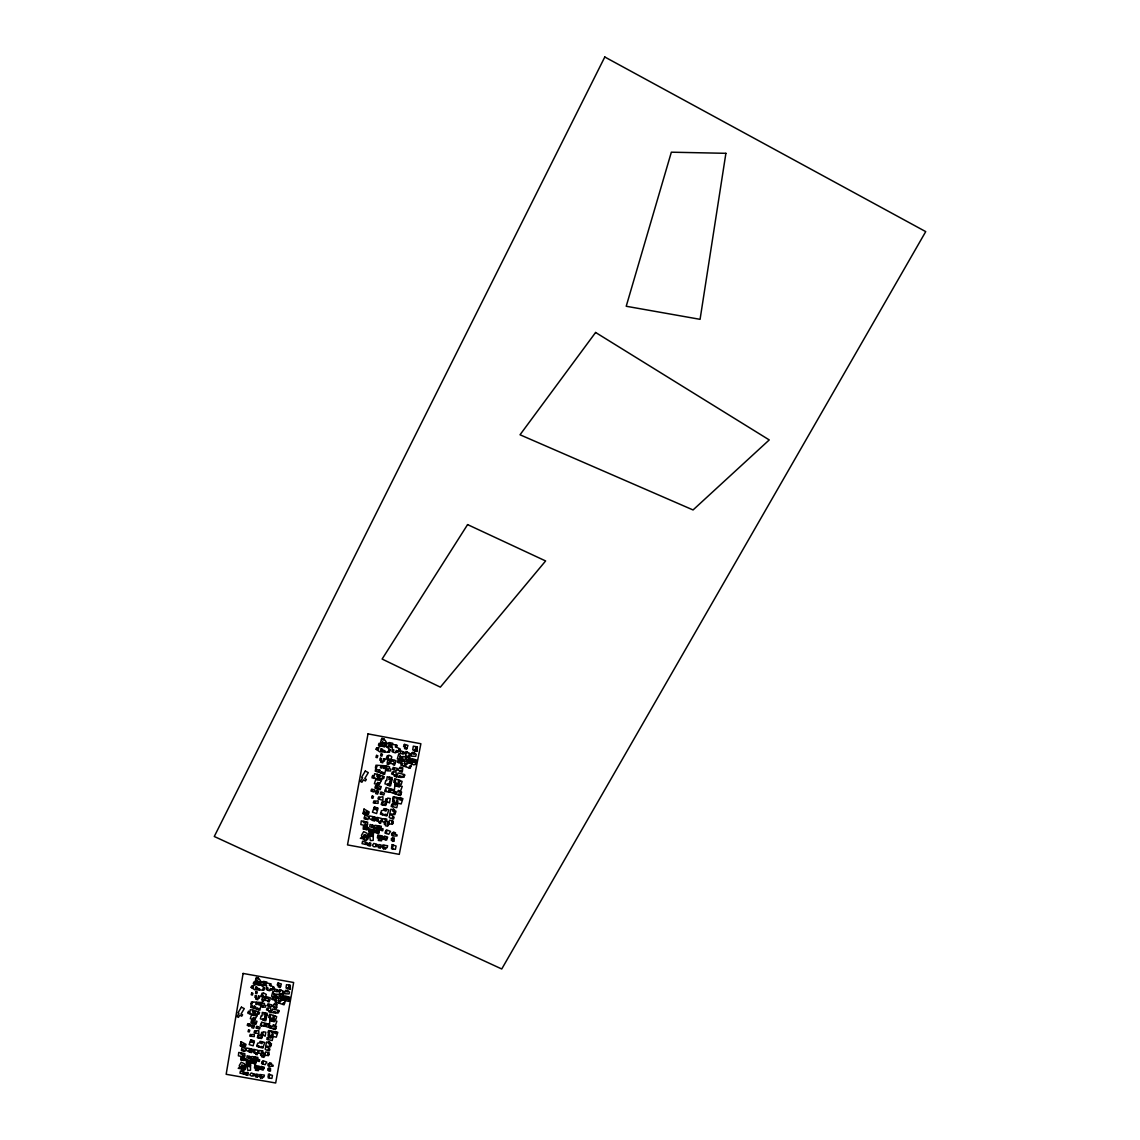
<?xml version="1.0" encoding="UTF-8"?>
<svg xmlns="http://www.w3.org/2000/svg" width="1140" height="1140" viewBox="0 0 1140 1140"><rect width="100%" height="100%" fill="white"/><g stroke="black" fill="none" stroke-linecap="round" stroke-linejoin="round"><path stroke-width="1.5" d="M269.767 1030.902L269.225 1032.64L268.014 1032.298L268.57 1030.574L277.832 1032.313L276.293 1037.172L268.057 1035.348L268.627 1032.469M417.326 746.957L417.226 751.289L414.248 750.818L412.737 749.75L413.321 746.159L417.326 746.957L416.684 748.909L415.416 748.538L416.057 746.586M394.483 797.102L393.856 799.012L392.602 798.641L393.229 796.732L402.919 798.627L401.166 803.971L392.559 801.99L393.229 798.827M268.256 1076.103L268.185 1077.884L271.89 1078.426L272.446 1075.405L268.342 1074.08L269.411 1077.97M269.168 1065.629L269.254 1063.834L268.014 1063.734L267.943 1065.53L269.111 1066.327L273.073 1066.214L273.144 1065.302L269.197 1063.634L269.653 1062.637L271.562 1063.378L271.106 1064.375M269.567 1074.165L269.496 1075.96L268.27 1075.861M264.637 1020.585L264.964 1019.545L262.969 1018.96L262.627 1020.001L265.791 1020.713L267.188 1013.303L262.286 1012.406L262.058 1015.925L261.103 1015.84L260.376 1018.861L262.827 1019.417M244.73 1056.01L244.844 1053.659L238.73 1052.448L238.374 1055.825L244.331 1057.022L244.73 1056.01L242.777 1055.341L242.378 1056.338M261.089 1067.596L261.16 1066.327L264.209 1067.24L263.269 1069.99L259.322 1068.949L259.906 1067.254L261.089 1067.596L260.519 1069.306M391.661 846.806L391.533 848.773L395.423 849.357L396.079 846.037L391.804 844.583L392.83 848.873M392.915 835.292L393.043 833.312L391.747 833.212L391.618 835.193L392.83 836.062L396.991 835.933L397.091 834.922L392.986 833.098L393.485 832.015L395.48 832.813L394.982 833.896M393.101 844.683L392.972 846.649L391.676 846.55M265.079 1055.127L268.484 1055.654L269.225 1052.847L265.691 1051.935L265.136 1053.488L262.685 1052.719L262.969 1050.938L259.208 1050.496L258.566 1053.146L262.129 1053.873L261.772 1056.88L263.967 1057.393L264.323 1055.925M389.367 785.745L389.738 784.591L387.657 783.964L387.272 785.104L390.578 785.873L392.245 777.722L387.116 776.753L386.788 780.629L385.776 780.529L384.935 783.864L387.486 784.477M367.493 824.761L367.678 822.168L361.295 820.857L360.824 824.576L367.051 825.873L367.493 824.761L365.47 824.035L365.014 825.132M269.624 1000.222L268.427 999.88L267.871 1001.633L269.083 1001.975L270.38 997.814L265.848 996.702L262.342 997.557L262.086 1001.162L263.34 1001.276L263.468 999.438L262.214 999.324M254.719 1066.199L254.776 1065.458L259.208 1066.199L258.481 1070.631L255.417 1070.289L255.944 1066.399L254.719 1066.199L254.434 1067.966L255.659 1068.166M384.365 837.473L384.479 836.076L387.643 837.073L386.603 840.094L382.484 838.969L383.126 837.088L384.365 837.473L383.71 839.354M388.897 823.764L392.459 824.32L393.314 821.227L389.638 820.23L389.011 821.94L386.446 821.099L386.788 819.147L382.841 818.663L382.114 821.584L385.833 822.382L385.363 825.673L387.671 826.244L388.084 824.619M395.167 763.315L393.899 762.945L393.286 764.883L394.54 765.254L396.022 760.665L391.291 759.44L387.586 760.409L387.215 764.37L388.526 764.498L388.712 762.475L387.401 762.347M243.575 1072.085L240.426 1070.959L239.97 1073.168L244.445 1074.08L244.787 1072.327L243.575 1072.085L243.233 1073.837M377.711 835.948L377.796 835.135L382.442 835.948L381.544 840.821L378.338 840.451L378.993 836.176L377.711 835.948L377.368 837.9L378.651 838.114M250.985 1007.233L259.877 1010.211L260.576 1006.748L265.278 1007.19L265.777 1005.509L264.01 1005.038L264.466 1003.485L260.618 1002.445L251.37 1001.918L250.985 1007.233L252.196 1007.575L252.738 1005.822L251.541 1005.48M245.528 1067.824L244.445 1063.734L241.238 1062.252L239.272 1065.53L239.785 1067.838L238.217 1068.322L242.165 1068.907L241.979 1070.104L243.874 1070.417L244.302 1067.61L245.528 1067.824L245.257 1069.577L244.031 1069.377M276.692 1007.318L277.02 1004.312L274.541 1003.613L272.375 1006.278L276.35 1008.373L276.692 1007.318L274.697 1006.734L274.355 1007.789M365.855 842.446L362.577 841.206L362.036 843.643L366.709 844.626L367.123 842.702L365.855 842.446L365.441 844.37M255.83 1075.79L256.044 1074.037L258.196 1074.464L257.512 1077.343L255.531 1076.815L255.83 1075.79L257.825 1076.317M375.388 771.082L384.636 774.331L385.477 770.526L390.407 770.996L390.963 769.144L389.125 768.631L389.652 766.921L385.634 765.795L375.929 765.225L375.388 771.082L376.642 771.452L377.269 769.514L376.015 769.144M368.021 837.743L366.98 833.255L363.674 831.63L361.508 835.235L361.993 837.786L360.34 838.313L364.458 838.955L364.23 840.265L366.211 840.607L366.738 837.529L368.021 837.743L367.678 839.696L366.41 839.468M402.392 771.125L402.819 767.804L400.24 767.035L397.889 769.985L402.007 772.279L402.392 771.125L400.311 770.483L399.926 771.638M248.263 1012.363L248.42 1011.251L250.045 1011.508L250.316 1009.613L254.191 1010.496L253.123 1014.101L247.936 1013.417L248.263 1012.363L250.273 1012.947L249.931 1014.002M270.08 989.62L272.104 990.218L272.432 989.149L270.422 988.565L269.938 990.689L268.527 990.475L266.333 989.463L266.66 985.658L260.405 984.789L259.706 983.592L260.576 980.77L258.381 978.035L256.358 977.436L254.918 982.181L253.736 982.11L253.28 983.806L256.172 984.533L251.541 986.356L251.199 987.411L254.705 989.762L263.91 990.161L264.637 987.867L260.405 984.789M285.67 999.167L284.102 1004.796L275.082 1001.875L275.88 998.626L278.83 998.084L278.459 1000.493L281.195 1000.92L281.381 999.737L288.847 1001.39L289.873 997.258L285.356 995.961L284.459 998.825L285.67 999.167L286.226 997.415L285.014 997.073M378.623 846.493L378.893 844.569L381.145 845.025L380.347 848.203L378.28 847.619L378.623 846.493L380.703 847.077M241.452 1066.741L241.737 1064.974L242.948 1065.173L242.678 1066.94L240.597 1066.641L240.326 1068.408L241.552 1068.608L241.822 1066.841M244.559 1058.39L244.288 1060.157L245.499 1060.357L245.784 1058.59L240.882 1057.322L240.711 1059.986L245.499 1060.357M246.14 1064.461L245.855 1066.228L247.081 1066.427L247.808 1070.431L250.529 1070.204L250.501 1064.275L246.283 1063.734L247.352 1064.66L247.081 1066.427M249.518 1048.629L249.233 1050.396L250.458 1050.61L250.743 1048.829L246.611 1048.002L246.012 1050.225L248.548 1051.536L249.033 1050.695L249.461 1052.063L251.441 1052.648L252.239 1049.413L250.743 1048.829M254.633 1052.804L253.408 1052.605L253.921 1049.341L257.996 1050.325L257.17 1054.799L254.633 1052.804L254.918 1051.023L253.693 1050.823M254.477 1063.905L254.747 1062.138L255.973 1062.338L255.702 1064.105L252.667 1063.207L253.892 1059.687L251.584 1058.191L251.912 1056.524L257.868 1057.379L257.44 1060.67L255.274 1060.385L255.545 1058.604L256.771 1058.818L256.5 1060.585M255.944 1054.6L256.229 1052.819L257.455 1053.018M260.903 1053.673L260.618 1055.455L261.844 1055.654M261.744 1050.738L261.459 1052.505L262.685 1052.719M372.381 776.739L372.58 775.499L374.276 775.784L374.604 773.69L378.665 774.673L377.454 778.634L372.011 777.879L372.381 776.739L374.476 777.366L374.091 778.52M412.039 762.133L410.243 768.317L400.853 765.125L401.779 761.548L404.899 760.936L404.444 763.586L407.308 764.071L407.522 762.76L411.825 763.472L413.165 764.798L415.33 764.569L416.528 760.01L411.811 758.599L410.785 761.748L412.039 762.133L412.68 760.195L411.426 759.81M268.014 1052.648L267.729 1054.415L268.94 1054.628M395.936 751.645L398.031 752.286L398.416 751.118L396.321 750.476L395.751 752.813L394.283 752.585L391.989 751.488L392.431 747.284L385.89 746.33L385.192 745.033L386.189 741.912L383.938 738.905L381.843 738.25L380.204 743.48L378.95 743.408L378.437 745.275L381.444 746.073L378.922 746.899L378.651 747.997L376.528 748.082L376.143 749.251L379.762 751.844L389.424 752.257L390.251 749.721L385.89 746.33M246.967 1073.21L247.109 1072.327L248.335 1072.811L247.893 1075.362L245.413 1074.721L245.756 1072.968L246.967 1073.21L246.625 1074.963M363.774 836.575L364.102 834.623L365.384 834.851L365.057 836.789L362.876 836.475L362.534 838.413L363.817 838.627L364.144 836.689M367.251 827.384L366.909 829.322L368.192 829.549L368.534 827.597L363.418 826.215L363.176 829.136L368.192 829.549M368.747 834.053L368.405 836.005L369.688 836.219L370.343 840.607L373.207 840.365L373.336 833.839L368.918 833.255L370.03 834.281L369.688 836.219M372.723 816.625L372.381 818.591L373.664 818.805L374.005 816.853L369.688 815.955L369.004 818.392L371.626 819.845L372.167 818.905L372.566 820.415L374.647 821.042L375.573 817.494L374.005 816.853M377.995 821.213L376.713 821L377.34 817.423L381.587 818.491L380.603 823.408L377.995 821.213L378.338 819.261L377.055 819.047M377.525 833.426L378.067 829.649L376.784 829.435L376.442 831.388L379.136 831.701L378.793 833.639L375.644 832.67L377.026 828.794L374.632 827.156L375.031 825.317L381.259 826.244L380.717 829.863L378.452 829.549L378.793 827.597L380.076 827.825L379.734 829.777M379.321 823.18L379.663 821.227L380.945 821.441M384.551 822.168L384.209 824.12L385.491 824.334M385.505 818.919L385.163 820.885L386.446 821.099M392.032 821.014L391.69 822.966L392.972 823.194M369.389 843.671L369.559 842.702L370.828 843.23L370.301 846.037L367.707 845.339L368.12 843.415L369.389 843.671L368.975 845.595M252.154 1025.815L251.797 1027.696L253.65 1028.18L254.491 1025.344L252.496 1024.774L252.154 1025.815L254.149 1026.385M269.425 1010.966L266.504 1009.869L267.059 1008.116L270.565 1007.917L270.95 1010.439L272.033 1010.781L272.674 1008.986L278.887 1010.468L278.474 1012.861L275.41 1013.018L269.083 1012.021L269.425 1010.966L271.42 1011.551L271.092 1012.605M253.052 1075.519L253.393 1073.78L251.213 1072.968L249.745 1074.806L251.456 1076.074L254.263 1075.761L254.605 1074.008L253.393 1073.78M260.447 1077.841L259.735 1074.478L264.394 1075.12L263.995 1076.844L260.675 1076.787L260.447 1077.841L262.471 1078.24L262.685 1077.2M260.946 1074.721L260.59 1076.459L259.379 1076.231M376.115 791.531L375.687 793.611L377.625 794.124L378.58 791.018L376.499 790.376L376.115 791.531L378.195 792.158M394.654 775.143L391.618 773.946L392.245 772.008L395.936 771.794L396.278 774.559L397.404 774.944L398.131 772.963L404.615 774.587L404.116 777.209L400.895 777.409L394.269 776.297L394.654 775.143L396.749 775.784L396.364 776.939M375.701 846.208L376.115 844.284L373.849 843.401L372.267 845.424L374.02 846.806L376.97 846.464L377.383 844.54L376.115 844.284M383.425 848.73L382.342 846.963L382.755 845.039L387.628 845.738L387.173 847.633L383.681 847.59L383.425 848.73L385.534 849.172L385.79 848.032M384.023 845.296L383.61 847.219L382.342 846.963M241.623 1049.498L241.395 1050.553L245.014 1051.322L245.642 1048.458L241.979 1047.375L241.623 1049.498L243.647 1049.926L243.418 1050.995M269.254 1015.726L269.61 1014.173L276.664 1016.623L275.923 1019.331L268.698 1017.479L269.254 1015.726L270.451 1016.068L269.909 1017.821M253.892 1042.687L253.166 1045.822L249.161 1044.582L250.8 1039.865L254.434 1040.963L253.892 1042.687L252.695 1042.345L253.237 1040.62M364.415 817.608L364.144 818.777L367.921 819.617L368.662 816.454L364.843 815.271L364.415 817.608L366.524 818.078L366.253 819.247M266.048 1024.547L265.606 1026.399L275.438 1029.562L276.464 1026.399L275.196 1026L276.892 1021.212L269.909 1019.018L269.539 1024.475L266.375 1023.506L266.048 1024.547L268.043 1025.131L268.37 1024.091M394.355 780.387L394.768 778.677L402.107 781.356L401.266 784.348L393.728 782.311L394.355 780.387L395.608 780.772L394.982 782.696M377.482 810.098L376.628 813.547L372.452 812.193L374.305 806.992L378.095 808.189L377.482 810.098L376.228 809.728L376.841 807.818M390.735 790.106L390.222 792.143L400.468 795.606L401.636 792.115L400.311 791.687L402.235 786.415L394.953 784.006L394.411 790.02L391.12 788.951L390.735 790.106L392.816 790.732L393.2 789.593M249.09 1058.162L249.575 1056.438L250.772 1056.752L250.287 1058.476L246.924 1057.863L247.181 1055.768L249.575 1056.438M257.084 1045.337L257.697 1043.2L259.578 1042.858L260.02 1041.333L264.694 1042.516L262.898 1048.059L256.742 1046.378L257.084 1045.337L259.065 1045.922L258.737 1046.947M372.011 827.127L372.58 825.218L373.82 825.56L373.264 827.469L369.745 826.799L370.072 824.491L372.58 825.218M380.76 813.005L381.472 810.64L383.453 810.269L383.952 808.588L388.826 809.885L386.788 815.984L380.375 814.145L380.76 813.005L382.826 813.632L382.456 814.772M252.581 1002.26L252.04 1004.027L250.829 1003.685M273.002 986.642L270.622 985.715L271.178 983.948L267.088 983.065L266.817 982.024L263.596 981.383L261.459 982.167L260.918 983.934L259.706 983.592M252.994 1010.154L252.453 1011.907L253.65 1012.249L254.191 1010.496M248.435 1025.729L248.976 1023.991L250.857 1024.347L250.273 1026.242L247.238 1025.387L247.779 1023.649L248.976 1023.991M254.348 1012.634L254.89 1010.881L256.101 1011.223L259.564 1012.334L259.022 1014.087L257.825 1013.745L257.113 1015.256L253.807 1014.301L256.101 1011.223M252.125 1022.979L252.667 1021.226L251.47 1020.884M262.699 989.819L263.255 988.052L264.466 988.409M261.459 994.978L262.001 993.225L263.212 993.567L260.903 996.346L265.577 996.673L266.304 994.451L263.368 992.84L263.141 993.539M264.523 984.989L265.064 983.222L266.276 983.564L265.72 985.331M250.9 1036.445L251.441 1034.707L254.306 1034.251L254.306 1036.602L249.703 1036.103L250.244 1034.365L251.441 1034.707M257.825 1013.745L258.367 1011.992M267.544 989.819L268.099 988.052L266.888 987.696M269.966 983.606L269.425 985.373L270.622 985.715M255.274 1032.826L255.816 1031.087L258.752 1030.532L258.865 1033.838L254.078 1032.484L254.619 1030.745L255.816 1031.087M257.269 1028.351L257.811 1026.613L260.091 1027.297L259.564 1029.007L256.072 1028.009L256.614 1026.271L257.811 1026.613M260.861 1023.848L260.319 1025.587L264.893 1026.356L265.82 1023.406L261.516 1022.096L261.516 1025.929M258.495 1037.998L261.63 1038.497L262.841 1035.006L258.067 1035.177L257.298 1037.671L258.495 1037.998L259.036 1036.274L257.839 1035.932M268.498 1006.022L269.04 1004.269L271.719 1004.825L271.106 1006.763L267.287 1005.68L267.843 1003.927L269.04 1004.269M267.715 1010.211L268.256 1008.458M263.682 1026.014L264.238 1024.276L265.435 1024.618M260.433 1038.155L260.974 1036.417L262.171 1036.759M277.79 983.236L277.234 985.003L278.445 985.345L278.231 986.87L280.24 987.468L281.366 983.991L277.932 982.979L279.001 983.578L278.445 985.345M272.916 999.566L273.472 997.799L275.381 997.771L274.669 1000.065L271.719 999.224L272.261 997.457L273.472 997.799M262.399 1034.365L263.368 1031.814L265.777 1032.199L265.178 1036.203L261.203 1034.037L261.744 1032.298L262.955 1032.64M276.151 991.444L276.707 989.677L274.555 988.822L274.17 991.102L277.362 991.786L277.918 990.033L276.707 989.677M261.359 1041.547L260.818 1043.285L262.015 1043.613L262.556 1041.889M275.267 997.415L275.823 995.648L277.034 995.99L276.478 997.756L271.577 996.189L272.859 991.515L274.099 994.023L279.414 994.465L278.901 997.015L276.478 997.756M279.043 991.23L279.599 989.463L284.173 991.757L282.72 994.351L279.414 993.197L279.043 991.23L280.255 991.572L280.81 989.805M276.293 1002.217L276.849 1000.464L275.638 1000.122M268.698 1027.268L269.24 1025.53L270.451 1025.872L269.895 1027.61M273.557 1015.412L273.002 1017.165L274.213 1017.507L274.754 1015.754M270.251 1027.795L270.793 1026.057L271.99 1026.399L271.448 1028.138M267.358 1037.585L266.817 1039.324L272.204 1040.535L272.902 1037.343L269.225 1036.516L267.358 1037.585L268.555 1037.927L268 1039.666M278.388 1002.701L278.944 1000.934L280.141 1001.29L279.585 1003.043M282.962 991.415L282.406 993.168L283.618 993.524M269.254 1035.69L269.795 1033.952L268.598 1033.624M277.276 1012.519L277.818 1010.767L279.029 1011.109M282.179 996.802L282.734 995.035L283.945 995.391L283.376 997.144L280.226 996.431L280.583 994.593L282.734 995.035M281.851 999.296L282.406 997.543L283.618 997.885L283.062 999.638L280.112 998.897L280.469 997.372L282.406 997.543M271.42 1035.79L271.976 1034.051L273.173 1034.393L272.617 1036.132M268.171 1050.51L268.627 1047.66L265.834 1046.919L265.178 1049.156L266.176 1049.983L269.368 1050.852L269.909 1049.128L268.712 1048.786M268.727 1042.402L266.603 1041.946L265.691 1045.993L269.311 1046.534L269.866 1044.796L271.049 1045.138M282.891 1004.454L283.447 1002.687L284.658 1003.043M289.118 985.06L288.548 986.827L289.76 987.183L290.329 985.402L286.496 984.675L286.026 987.938L290.329 989.335L290.329 985.402M275.353 1031.629L274.797 1033.367L275.994 1033.709L276.55 1031.971M258.381 978.035L258.039 979.089L256.03 978.505M257.298 989.278L257.626 988.209L259.635 988.808L259.307 989.862M255.118 1014.685L255.445 1013.631L257.455 1014.215M253.379 1023.335L256.058 1024.105L256.956 1021.312L251.641 1020.385L250.928 1022.637L253.379 1023.335L253.721 1022.281L255.716 1022.865L255.374 1023.905M262.913 996.93L263.255 995.876L261.245 995.291M266.603 996.973L266.261 998.027L268.27 998.611L268.613 997.557M377.197 765.61L376.57 767.534L375.317 767.163M399.071 748.367L396.606 747.341L397.247 745.389L392.958 744.434L392.702 743.28L389.339 742.582L387.073 743.451L386.446 745.403L385.192 745.033M377.411 774.288L376.799 776.226L378.053 776.597L378.665 774.673M372.21 791.445L372.823 789.521L374.789 789.92L374.12 792.015L370.956 791.075L371.569 789.151L372.823 789.521M378.765 777.01L379.392 775.086L380.646 775.457L384.266 776.682L383.653 778.606L382.385 778.235L381.601 779.902L378.152 778.848L380.646 775.457M376.157 788.395L380.247 789.635L381.273 786.557L375.716 785.56L374.903 788.025L376.157 788.395L376.77 786.486L375.516 786.115M388.17 751.887L388.797 749.935L390.051 750.305M386.716 757.558L387.985 757.943L388.783 755.193L390.764 755.92L391.832 756.974L391.006 759.425L386.104 759.069L387.344 755.62L388.612 756.005M390.208 746.543L390.835 744.591L392.103 744.976L391.462 746.928M382.385 778.235L383.011 776.312M374.504 803.23L375.117 801.32L378.152 800.807L378.081 803.401L373.264 802.859L373.877 800.95L375.117 801.32M393.257 751.859L393.884 749.921L392.63 749.536M395.979 745.019L395.352 746.971L396.606 747.341M379.207 799.24L379.82 797.33L382.912 796.718L382.94 800.351L377.953 798.869L378.566 796.96L379.82 797.33M381.416 794.309L382.043 792.4L384.422 793.141L383.809 795.022L380.176 793.939L380.789 792.029L382.043 792.4M385.306 789.35L384.693 791.274L389.481 792.101L390.536 788.852L386.047 787.412L385.933 791.644M260.903 1047.475L261.245 1046.449L263.226 1047.019M273.415 1012.448L273.757 1011.394L275.752 1011.978L275.41 1013.018M276.55 1004.198L276.208 1005.252L274.198 1004.668M269.225 1036.516L268.897 1037.557L270.878 1038.127L271.22 1037.101M271.648 1031.33L271.32 1032.356L273.315 1032.94L273.643 1031.899M285.884 990.389L285.541 991.444L287.551 992.028L287.893 990.973L285.884 990.389L284.758 991.501L284.772 993.767L289.033 993.909L289.489 992.114L287.893 990.973M273.443 1028.978L273.771 1027.938L275.766 1028.522M287.494 988.907L287.836 987.839L289.845 988.437L289.503 989.491M393.813 769.7L394.44 767.776L397.247 768.374L396.549 770.526L392.559 769.329L393.186 767.391L394.44 767.776M382.442 804.926L385.719 805.467L387.087 801.62L382.071 801.819L381.188 804.555L382.442 804.926L383.054 803.016L381.8 802.645M392.873 774.317L393.5 772.393M388.227 791.73L388.84 789.821L390.094 790.191M384.479 805.097L385.092 803.187L386.346 803.558M404.201 744.591L403.574 746.543L404.828 746.928L404.572 748.595L406.666 749.251L407.949 745.418L404.372 744.32L405.47 744.976L404.828 746.928M398.644 762.589L399.271 760.651L401.28 760.608L400.468 763.13L397.376 762.204L398.017 760.266L399.271 760.651M386.645 800.921L387.728 798.1L390.251 798.527L389.51 802.931L385.391 800.551L386.018 798.641L387.272 799.012M402.263 753.64L402.89 751.702L400.653 750.761L400.183 753.255L403.517 754.024L404.159 752.072L402.89 751.702M385.363 808.83L384.736 810.725L385.99 811.096L386.603 809.201M401.18 760.209L401.807 758.271L403.061 758.642L402.434 760.58L399.655 758.884L397.333 758.87L398.801 753.725L400.397 755.549L400.026 756.476L402.676 757.43L402.905 756.404L405.598 756.96L404.999 759.767L402.434 760.58M405.313 753.398L405.94 751.445L410.685 753.968L409.089 756.832L405.641 755.564L405.313 753.398L406.567 753.768L407.208 751.83M402.107 765.51L402.733 763.572L401.48 763.187M393.457 793.098L394.07 791.189L395.324 791.559L394.697 793.469M398.886 780.045L398.259 781.969L399.513 782.339L400.14 780.415M249.461 1052.063L249.788 1051.037L251.783 1051.607M395.067 793.682L395.694 791.759L396.948 792.129L396.321 794.053M391.761 804.455L391.148 806.365L396.777 807.69L397.589 804.17L393.756 803.273L391.761 804.455L393.015 804.826L392.388 806.735M404.301 766.023L404.928 764.085L406.196 764.47L405.555 766.408M409.431 753.583L408.79 755.535L410.058 755.906M393.813 802.361L394.426 800.451L393.186 800.081M402.862 776.839L403.489 774.915L404.743 775.285M408.448 759.525L409.075 757.587L410.343 757.957L409.702 759.91L406.41 759.126L406.823 757.102L409.075 757.587M408.034 762.275L408.676 760.337L409.93 760.708L409.303 762.646L406.211 761.848L406.638 760.166L408.676 760.337M396.093 802.46L396.706 800.551L397.96 800.921L397.333 802.831M393.072 809.742L390.863 809.243L389.795 813.703L393.585 814.288L394.198 812.378L395.452 812.749M392.274 818.663L392.816 815.527L389.923 814.715L389.168 817.195L390.194 818.093L393.514 819.033L394.126 817.138L392.887 816.767M408.989 767.947L409.616 766.009L410.885 766.394M400.325 797.886L399.698 799.796L400.952 800.166L401.579 798.256M383.938 738.905L383.553 740.074L381.458 739.418M382.499 751.289L382.883 750.12L384.978 750.761L384.593 751.93M379.52 779.261L379.905 778.107L381.986 778.748M377.468 788.794L377.839 787.64L379.934 788.281L379.549 789.422M388.199 759.71L388.583 758.556L386.489 757.915M392.075 759.753L391.69 760.907L393.784 761.548L394.169 760.394M384.722 815.356L385.092 814.216L387.173 814.844M398.815 776.768L399.2 775.613L401.28 776.255L400.895 777.409M402.334 767.676L401.95 768.83L399.855 768.203M393.756 803.273L393.386 804.413L395.452 805.04L395.837 803.899M372.566 820.415L372.951 819.275L375.017 819.917M396.449 797.544L396.065 798.698L398.145 799.325L398.53 798.185M412.509 752.457L412.124 753.625L414.219 754.267L414.604 753.098L412.509 752.457L411.312 753.697L411.269 756.176L415.73 756.333L416.257 754.352L414.604 753.098M398.387 794.965L398.772 793.825L400.853 794.452M414.248 750.818L414.647 749.65L416.741 750.291L416.342 751.46M262.129 1061.896L261.559 1063.591L265.192 1064.675L266.803 1062.067L262.913 1060.656L262.129 1061.896L263.312 1062.252L262.741 1063.948M262.086 1069.634L262.67 1067.938L263.853 1068.294M385.619 831.202L384.964 833.069L388.754 834.252L390.521 831.373L386.474 829.835L385.619 831.202L386.859 831.587L386.203 833.454M385.363 839.71L386.018 837.843L387.244 838.228M241.138 1052.861L240.739 1053.873L242.692 1054.543L243.091 1053.545M363.817 821.313L363.361 822.424L365.399 823.165L365.84 822.054M388.526 764.498L389.281 763.315L393.599 763.914M263.34 1001.276L264.024 1000.207L268.142 1000.763M252.239 1049.413L253.479 1049.612L253.194 1051.394L251.969 1051.194M375.573 817.494L376.856 817.708L376.514 819.66L375.231 819.446M267.102 1015.113L265.905 1014.771L265.363 1016.51L266.56 1016.852M269.311 1046.534L270.508 1046.862L271.505 1043.727L269.824 1043.072M260.248 981.825L261.459 982.167M255.303 1018.134L253.294 1017.55L252.966 1018.604L254.961 1019.189M278.573 985.815L280.583 986.399M251.541 986.356L253.55 986.941L253.208 987.995L251.199 987.411M393.585 814.288L394.825 814.658L395.951 811.196L394.198 810.469M392.117 779.717L390.863 779.347L390.236 781.27L391.49 781.641M385.819 743.081L387.073 743.451M379.62 783.066L377.54 782.439L377.155 783.579L379.235 784.22M404.957 747.427L407.066 748.082M376.528 748.082L378.623 748.723L378.238 749.892L376.143 749.251M255.289 1060.314L255.973 1062.338M378.466 829.478L379.136 831.701M250.672 1059.217L250.672 1060.328L246.682 1059.972L246.311 1062.637L251.356 1063.278L252.168 1059.587L250.672 1059.217M394.212 838.214L394.155 841.235L392.616 841.391L392.63 837.815L394.212 838.214M373.664 828.267L373.621 829.507L369.445 829.108L368.99 832.058L374.262 832.741L375.203 828.68L373.664 828.267M269.126 1068.608L269.026 1071.173L270.493 1071.044L270.479 1068.294L268.969 1067.923L269.054 1070.403L267.815 1070.318L267.9 1068.522L269.126 1068.608M391.49 838.47L391.362 840.451L392.659 840.536L392.787 838.57L391.49 838.47M286.796 998.184L287.28 999.424L286.796 998.184M243.105 1065.843L242.82 1067.624L244.046 1067.824L244.331 1066.057L243.105 1065.843M246.91 1060.342L246.639 1062.11L247.85 1062.309L248.135 1060.542L246.91 1060.342M725.895 153.316L700.074 319.328L626.216 306.261L671.346 152.19L725.895 153.316M247.736 1064.546L247.465 1066.313L248.677 1066.513L248.962 1064.746L247.736 1064.546M249.389 1060.913L249.104 1062.679L250.33 1062.879L250.615 1061.112L249.389 1060.913M249.29 1064.717L249.019 1066.498L250.23 1066.698L250.515 1064.931L249.29 1064.717M253.679 1060.271L253.408 1062.038L254.633 1062.238L254.904 1060.471L253.679 1060.271M254.149 1056.98L253.878 1058.746L255.104 1058.946L255.374 1057.179L254.149 1056.98M256.913 1067.182L256.628 1068.949L257.854 1069.149L258.139 1067.382L256.913 1067.182M258.424 1059.502L258.139 1061.283L259.364 1061.483L259.649 1059.716L258.424 1059.502M263.995 1054.044L263.711 1055.825L264.936 1056.025L265.221 1054.244L263.995 1054.044M413.264 761.05L413.734 762.404L414.091 761.178L413.264 761.05M243.105 973.446L226.162 1074.293L275.68 1083L293.65 982.495L243.105 973.446M365.527 835.591L365.185 837.529L366.467 837.758L366.795 835.805L365.527 835.591M369.674 829.521L369.332 831.473L370.614 831.687L370.956 829.735L369.674 829.521M370.429 834.152L370.087 836.09L371.369 836.318L371.711 834.366L370.429 834.152M372.253 830.148L371.925 832.1L373.193 832.314L373.535 830.362L372.253 830.148M372.053 834.337L371.711 836.29L372.994 836.504L373.336 834.551L372.053 834.337M377.368 825.802L377.026 827.754L378.309 827.982L378.651 826.03L377.368 825.802M379.991 837.031L379.649 838.969L380.931 839.197L381.273 837.245L379.991 837.031M381.786 828.581L381.444 830.533L382.726 830.747L383.069 828.808L381.786 828.581M387.785 822.567L387.443 824.519L388.726 824.733L389.068 822.781L387.785 822.567M368.006 733.889L347.501 844.911L399.271 854.373L420.888 743.736L368.006 733.889M241.053 1041.718L240.269 1045.95L245.299 1046.805L246.012 1044.368L241.053 1041.718M364.031 809.058L363.09 813.703L368.348 814.63L369.161 811.951L364.031 809.058M256.942 1015.826L254.819 1019.659L250.316 1018.718L251.441 1015.099L256.942 1015.826M381.416 780.515L379.064 784.748L374.376 783.722L375.659 779.731L381.416 780.515M251.74 992.983L251.199 994.75L252.396 995.092L252.952 993.339L251.74 992.983M255.488 982.053L254.933 983.82L256.144 984.162L256.7 982.395L255.488 982.053M256.001 987.012L255.46 988.779L256.671 989.121L257.213 987.354L256.001 987.012M256.13 991.601L255.588 993.368L256.785 993.71L257.341 991.957L256.13 991.601M255.431 995.562L254.89 997.329L256.101 997.671L256.642 995.904L255.431 995.562M240.968 1044.026L240.426 1045.751L241.623 1046.092L242.165 1044.368L240.968 1044.026M254.391 1006.178L253.835 1007.931L255.046 1008.273L255.588 1006.52L254.391 1006.178M256.258 1002.488L255.702 1004.24L256.913 1004.582L257.455 1002.83L256.258 1002.488M243.461 1044.496L242.92 1046.221L244.117 1046.563L244.658 1044.839L243.461 1044.496M258.666 996.104L258.125 997.856L259.322 998.198L259.877 996.446L258.666 996.104M248.577 1029.919L248.036 1031.657L249.233 1031.985L249.774 1030.261L248.577 1029.919M263.525 982.238L262.969 984.005L264.181 984.361L264.737 982.58L263.525 982.238M259.008 1002.929L258.466 1004.682L259.663 1005.024L260.219 1003.271L259.008 1002.929M260.761 1002.915L260.205 1004.668L261.416 1005.01L261.958 1003.257L260.761 1002.915M250.985 1040.179L250.444 1041.917L251.641 1042.245L252.182 1040.521L250.985 1040.179M264.551 998.113L264.01 999.88L265.207 1000.222L265.762 998.455L264.551 998.113M264.509 1013.047L263.953 1014.799L265.164 1015.142L265.706 1013.389L264.509 1013.047M273.059 986.984L272.503 988.751L273.714 989.093L274.256 987.326L273.059 986.984M264.908 1016.909L264.352 1018.647L265.563 1018.989L266.105 1017.251L264.908 1016.909M274.355 994.451L273.799 996.203L275.011 996.56L275.567 994.793L274.355 994.451M268.897 1041.86L268.356 1043.585L269.553 1043.927L270.094 1042.202L268.897 1041.86M288.235 997.557L287.665 999.324L288.876 999.666L289.432 997.899L288.235 997.557M257.512 983.72L257.17 984.789L259.193 985.373L259.521 984.319L257.512 983.72M256.087 998.127L255.759 999.181L257.768 999.766L258.096 998.711L256.087 998.127M376.556 755.393L375.944 757.331L377.197 757.701L377.825 755.763L376.556 755.393M380.789 743.337L380.161 745.289L381.43 745.66L382.057 743.707L380.789 743.337M381.202 748.795L380.589 750.747L381.843 751.118L382.47 749.18L381.202 748.795M256.913 1008.059L256.571 1009.1L258.581 1009.684L258.908 1008.644L256.913 1008.059M261.302 1005.081L260.974 1006.135L262.969 1006.72L263.312 1005.665L261.302 1005.081M381.216 753.854L380.589 755.806L381.843 756.176L382.47 754.238L381.216 753.854M380.375 758.214L379.762 760.166L381.017 760.537L381.644 758.599L380.375 758.214M363.86 811.58L363.261 813.49L364.501 813.86L365.114 811.951L363.86 811.58M378.979 769.913L378.366 771.837L379.62 772.222L380.247 770.284L378.979 769.913M381.045 765.838L380.418 767.776L381.686 768.146L382.299 766.208L381.045 765.838M366.467 812.093L365.869 814.003L367.108 814.373L367.721 812.464L366.467 812.093M383.753 758.798L383.14 760.736L384.394 761.121L385.021 759.183L383.753 758.798M372.239 796.048L371.626 797.957L372.88 798.328L373.493 796.418L372.239 796.048M389.239 743.522L388.612 745.475L389.88 745.859L390.507 743.907L389.239 743.522M383.938 766.322L383.311 768.26L384.565 768.631L385.192 766.693L383.938 766.322M385.776 766.294L385.149 768.232L388.384 769.329L387.999 770.483L385.904 769.842L387.03 766.678L385.776 766.294M374.49 807.334L373.877 809.243L375.131 809.614L375.744 807.704L374.49 807.334M389.894 761.007L389.267 762.945L390.521 763.33L391.148 761.392L389.894 761.007M389.438 777.452L388.811 779.375L390.065 779.746L390.692 777.822L389.438 777.452M399.128 748.723L398.487 750.676L399.755 751.046L400.382 749.108L399.128 748.723M270.194 1019.374L269.852 1020.428L271.847 1020.998L272.189 1019.958L270.194 1019.374M272.531 1020.129L272.189 1021.169L274.198 1021.754L274.526 1020.713L272.531 1020.129M273.358 1024.903L273.03 1025.943L275.025 1026.513L275.367 1025.473L273.358 1024.903M389.752 781.698L389.125 783.622L390.379 783.992L391.006 782.069L389.752 781.698M400.282 756.946L399.655 758.884L400.924 759.269L401.551 757.331L400.282 756.946M393.272 809.158L392.645 811.053L393.899 811.423L394.511 809.528L393.272 809.158M382.883 745.175L382.499 746.344L384.593 746.985L384.978 745.817L382.883 745.175M414.789 760.352L414.148 762.29L415.402 762.66L416.043 760.722L414.789 760.352M380.988 761.035L380.618 762.19L382.712 762.831L383.083 761.677L380.988 761.035M381.587 771.965L381.202 773.12L383.297 773.761L383.681 772.606L381.587 771.965M395.238 784.406L394.853 785.56L396.934 786.187L397.319 785.047L395.238 784.406M397.675 785.218L397.29 786.372L399.37 787.013L399.755 785.859L397.675 785.218M398.416 790.476L398.031 791.616L400.111 792.257L400.496 791.117L398.416 790.476M257.013 980.899L256.7 981.754L258.98 982.495L259.549 981.725L257.013 980.899M382.427 742.069L382.085 743.009L384.451 743.822L385.078 742.966L382.427 742.069M242.393 1058.875L241.994 1059.872L243.946 1060.542L244.345 1059.544L242.393 1058.875M364.971 827.911L364.529 829.022L366.553 829.749L366.995 828.652L364.971 827.911M604.798 57L214.277 836.489L501.743 968.986L925.723 231.619L604.798 57M365.327 771.025L361.594 777.266L362.577 777.794L360.397 781.427L361.921 782.254L363.361 779.86L365.427 780.957L366.353 779.404L364.757 778.549L368.305 772.621L365.327 771.025M241.409 1007.162L238.004 1012.833L238.958 1013.303L236.963 1016.609L238.431 1017.365L239.742 1015.184L241.737 1016.196L242.592 1014.785L241.039 1014.002L244.288 1008.615L241.409 1007.162M467.585 524.6L382.114 659.048L440.353 687.149L545.618 560.951L467.585 524.6M595.607 332.467L520.025 434.782L693.049 509.951L769.244 439.926L595.607 332.467"/></g></svg>
